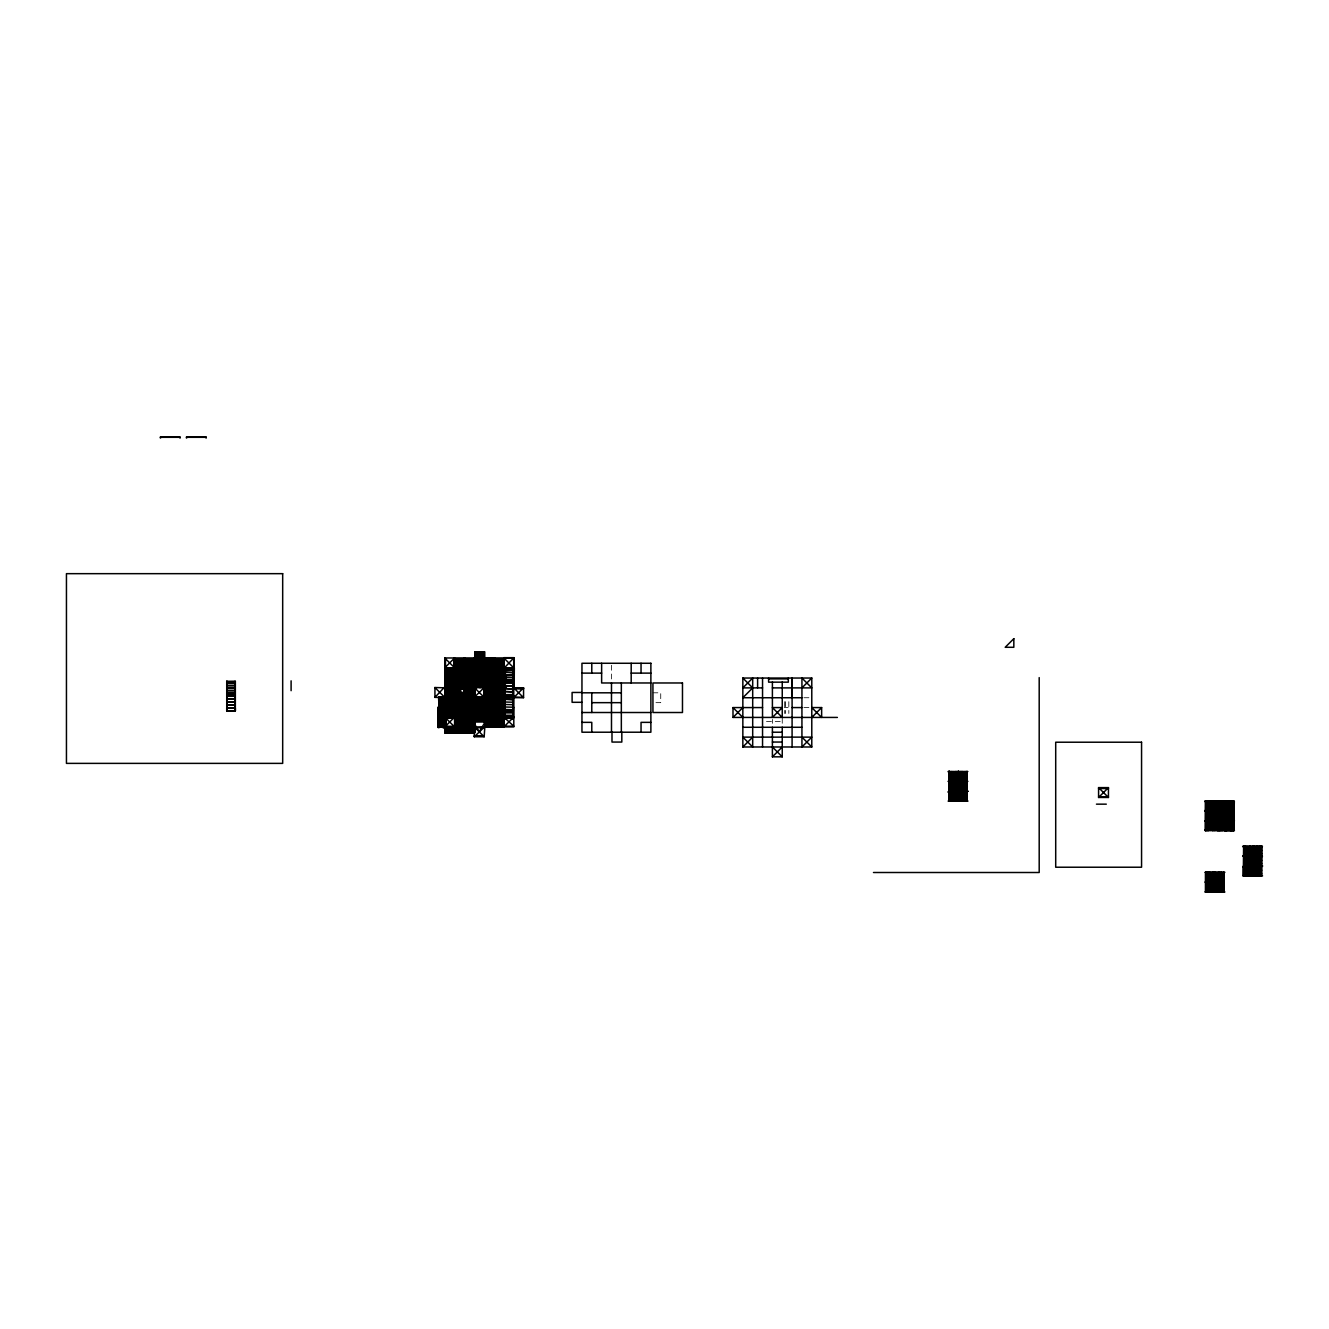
<?xml version="1.0" encoding="UTF-8"?>
<svg xmlns="http://www.w3.org/2000/svg" width="1329" height="1329" viewBox="0 0 1329 1329"><rect width="100%" height="100%" fill="white"/><g stroke="black" fill="none" stroke-linecap="round" stroke-linejoin="round"><path stroke-width="0.75" stroke-dasharray="5 3.75" d="M652.855 692.808L660.729 692.808L660.729 702.659L652.855 702.659M803.912 697.742L809.81 697.742M784.21 707.576L788.147 707.576M803.912 707.576L809.81 707.576M766.484 721.564L782.249 721.564M788.828 701.679L788.828 713.49M785.555 701.679L785.555 713.49M784.708 701.679L784.708 713.49M782.249 718.291L782.249 727.279M772.398 719.404L772.398 723.341M611.49 665.248L611.49 680.996"/><path stroke-width="1.5" d="M227.043 681.229L227.043 710.766L227.043 707.692M235.034 681.229L235.034 710.766L235.034 707.692M438.238 727.179L438.238 707.477M438.487 717.328C437.706 681.428 438.553 753.227 438.188 717.328M439.068 727.179L439.068 707.477M439.301 717.328C438.537 681.428 439.384 753.227 439.019 717.328M439.882 707.477L440.132 727.179M440.132 717.328L439.6 707.477L439.882 727.179M440.414 717.328L440.946 707.477L440.713 727.179L440.946 717.328M440.663 717.328L440.713 707.477M441.245 717.328L441.76 707.477L441.76 727.179L441.527 707.477M442.059 717.328L442.59 707.477L442.59 727.179L442.341 707.477M442.889 717.328C443.969 680.88 442.673 753.958 443.404 717.328M443.172 707.477L443.122 727.179M443.703 717.328C444.8 680.88 443.504 753.958 444.235 717.328M443.986 707.477L443.986 727.179M474.32 708.141L444.766 709.021L444.766 708.141M445.497 717.062L445.796 725.999M453.704 707.227L453.704 687.525M455.332 687.824L453.903 687.625L454.003 707.227L494.023 706.613M454.618 732.877L454.618 677.474M464.469 706.613L466.014 706.613M505.834 687.824L465.183 687.209M474.32 717.062L438.238 716.663L502.943 717.062M474.32 710.915L474.32 714.603L484.171 714.454M474.32 703.988L474.32 701.529M474.32 678.288L473.29 677.989M475.034 704.304L475.034 700.3M475.35 704.304L475.35 700.3M478.324 704.304L478.324 700.3M478.623 704.304L478.623 700.3M481.596 704.304L481.596 700.3M481.912 704.304L481.912 700.3M484.171 727.229L474.32 736.764L484.171 736.764L484.886 726.199M454.618 722.096L484.171 721.996L484.171 707.227M484.171 703.988L484.171 698.041M484.171 677.873L485.201 677.989M493.292 707.227L493.292 726.913M493.292 677.059L494.737 677.474M493.292 658.902L493.292 667.108M494.023 706.812L494.023 705.882L454.618 705.732L494.023 705.882M494.023 677.873L494.637 676.76M503.442 717.079L513.808 717.062L503.857 726.913L503.558 697.376L514.423 697.376M504.472 719.022L504.472 667.822M504.787 710.982L504.787 667.822M512.795 667.822L512.795 719.039L512.678 687.824L523.56 687.824L523.56 697.675L513.708 697.675L523.56 687.824M513.094 719.039L513.094 667.822M513.708 696.761L483.457 696.662M513.708 696.446L484.171 695.582L513.708 695.731M513.708 688.439L523.56 688.754M792.084 697.742L792.101 678.039L792.084 746.981M948.773 791.253L948.773 801.105L949.089 770.936L949.089 801.105M966.931 771.568L966.931 801.105L967.246 771.568M1224.474 801.121L1224.474 830.658L1224.374 801.121M1233.395 830.658L1233.395 801.121M1243.363 866.026L1243.363 875.861L1243.678 845.693L1243.678 875.861M1261.52 846.324L1261.52 875.861L1261.836 846.324M494.023 707.227L479.237 731.847L464.469 707.227M489.305 708.008L489.853 707.908M495.451 701.712L493.939 703.656M489.869 707.393L488.922 708.739L491.348 706.38M494.654 702.875L495.601 701.513L494.67 702.36M489.969 707.493L490.584 706.596M490.683 706.712L491.414 705.716M493.109 704.536L493.823 703.556M491.514 705.815L495.7 701.629M492.993 704.436L490.434 707.111M454.618 657.971L444.766 667.822L514.323 667.822L514.173 687.525M454.618 697.575L434.932 697.376L444.766 686.91L504.588 686.91M445.497 667.922L444.766 657.872L444.766 727.013L454.618 717.062M513.708 657.971L503.757 668.537L504.588 667.424M762.547 707.576L732.993 707.576L732.993 717.427L742.845 707.576M742.845 746.981L742.845 678.039L811.786 678.039L811.786 746.981L742.845 746.981L752.696 737.13M801.935 687.89L811.786 678.039M782.249 727.279L782.249 756.832L772.398 756.832L782.249 746.981M811.786 717.427L821.638 707.576L811.786 707.576L821.638 717.427L821.638 707.576M1098.585 797.466L1108.436 787.615L1098.585 787.615L1098.585 797.466L1108.436 797.466L1108.436 787.615M160.394 437.307L180.096 437.307M186.475 437.307L206.178 437.307M474.686 652.024L484.52 651.974M474.686 652.838L484.52 652.788M474.686 653.669L484.52 653.619M474.686 654.433L484.52 654.483M474.686 655.263L484.52 655.313M474.686 656.077L484.52 656.127M474.686 656.908L484.52 656.958M474.686 657.772L484.886 657.872L484.902 658.902M503.857 657.822L513.708 657.822M463.755 658.287L465.183 658.287M473.606 658.287L475.034 658.387M484.171 658.287L494.737 658.387M453.903 658.702L504.588 658.702M445.497 658.902L445.497 666.909M454.618 658.902L503.857 659.001M454.618 659.317L503.857 659.317M454.618 659.516L503.857 659.466M454.618 660.33L503.857 660.181M454.618 661.261L503.857 661.211M454.618 661.975L503.857 661.925M454.618 662.141L464.469 662.141M454.618 662.806L503.857 662.806M454.618 663.005L503.857 662.955M454.618 663.669L503.857 663.669M454.618 663.885L503.857 663.819M454.618 664.55L503.857 664.55M454.618 664.699L503.857 664.699M464.469 665.414L503.857 665.414M454.618 665.464L503.857 665.563M454.618 666.493L503.857 666.444M454.618 666.809L464.469 666.809M456.345 667.058L465.748 667.058M494.023 666.909L503.857 666.909M453.903 667.108L504.588 667.108M463.755 667.424L465.183 667.523M493.292 667.523L502.794 667.391M444.766 668.188L513.708 667.922M512.994 668.537L514.024 668.537M444.766 668.902L503.857 668.902M444.766 669.052L503.857 669.052M444.766 669.783L503.857 669.783M444.766 669.932L503.857 669.932M504.787 669.932L512.795 669.932M512.795 670.181L504.787 669.467M444.766 671.527L503.857 671.527M444.766 671.677L503.857 671.677M444.766 672.391L503.857 672.391M504.787 672.441L512.795 672.441M512.795 672.673L504.787 671.976M581.952 673.122L601.638 673.122M631.192 673.122L650.878 673.122M444.766 673.271L503.857 673.421M444.766 674.135L503.857 674.285M504.787 674.949L512.795 674.949M512.795 675.182L504.787 674.484M444.766 675.88L503.857 675.88M444.766 676.029L503.857 676.029M444.766 676.76L505.834 676.76M464.469 677.059L505.834 677.059M485.351 677.109L489.471 677.109M444.766 677.375L475.034 677.474M503.757 676.959L513.708 677.375M444.766 677.674L484.886 677.873M503.757 677.674L514.024 677.674M444.766 678.189L505.834 678.288M464.469 678.604L505.834 678.604M512.994 678.604L512.678 687.525L514.34 687.525L514.423 688.555M513.708 678.604L512.994 667.424M768.611 678.886L788.313 678.886M444.766 679.053L503.857 679.169M444.766 679.933L503.857 679.883M504.787 679.95L512.795 679.95M512.795 680.182L504.787 679.484M503.857 680.913L444.766 680.797L464.469 680.963M512.795 680.813L504.787 681.428M504.472 681.428L513.094 681.428M503.857 681.627L444.766 681.677L503.857 681.777M444.766 682.541L503.857 682.491L444.766 682.707M504.787 682.907L512.795 682.907M650.878 682.973L601.638 682.973L601.638 663.271M227.043 683.339L235.034 683.339M444.766 683.422L503.857 683.372M512.795 683.172L504.787 682.574M444.766 683.571L503.857 683.521M464.469 684.236L503.857 684.236M444.766 684.452L503.857 684.402M444.766 685.166L503.857 685.116M227.043 685.83L235.034 685.83M504.787 685.83L512.795 685.83M444.766 686.03L503.857 686.146M512.795 686.113L504.787 685.515M444.766 686.595L464.469 686.595M514.024 686.811L512.994 686.811L512.994 707.227M434.932 697.376L434.932 687.525L455.332 688.14M464.469 687.525L505.834 687.525M444.052 687.824L445.497 687.625M464.469 687.89L475.034 687.94M483.457 687.94L503.857 687.89M762.547 687.89L742.845 687.89L752.696 678.039L752.696 746.981L742.845 737.13L811.786 737.13L801.935 746.981L801.935 678.039L811.786 687.89L772.398 687.89M227.043 688.339L235.034 688.339M444.052 688.239L453.704 688.239M465.183 688.14L454.003 687.525M484.171 688.239L483.557 677.674M445.697 688.555L453.704 688.555M454.618 688.439L474.32 688.605M484.171 688.605L503.857 688.605M513.708 688.555L523.56 688.555M454.618 688.854L474.32 688.754M484.171 688.754L503.857 688.754M504.787 688.754L512.795 688.754M454.618 689.003L464.469 689.003M512.795 689.037L504.787 688.439M464.469 689.469L474.32 689.469M484.171 689.469L503.857 689.469M454.618 689.734L458.555 689.734M464.469 689.734L474.32 689.635M484.171 689.635L503.857 689.635M454.618 689.884L458.555 689.884M464.469 689.934L474.32 689.934M464.469 690.349L474.32 690.349M484.171 690.349L503.857 690.349M464.469 690.598L474.32 690.499M503.857 690.499L483.773 690.482L483.773 697.742L485.351 697.675L485.351 677.773L485.201 706.297M227.043 690.847L235.034 690.847M464.469 690.814L474.32 690.648M464.469 691.362L474.32 691.213M484.171 691.213L503.857 691.362M445.697 691.529L453.704 691.529M454.618 691.479L460.532 691.628M464.469 691.678L474.32 691.529M504.787 691.695L512.795 691.695M445.697 691.828L453.704 691.828M512.795 691.96L504.787 691.362M464.469 692.093L474.32 692.243M484.171 692.243L503.857 692.093M454.618 692.343L462.509 692.343M464.469 692.492L474.32 692.559M581.952 692.459L572.101 692.459L572.101 702.31L581.952 702.31M581.952 692.808L621.341 692.808M464.469 692.957L474.32 693.107M484.171 693.107L503.857 692.957M227.043 693.339L235.034 693.339M454.618 693.373L462.509 693.223M464.469 693.373L474.32 693.273L464.17 693.422M464.469 693.838L474.32 693.838M484.171 693.838L503.857 693.838M454.618 694.087L462.509 694.087M474.32 693.987L464.469 694.137L474.32 694.286M484.171 693.987L503.857 693.987M454.618 694.236L462.509 694.236M464.469 694.702L474.32 694.702M484.171 694.702L503.857 694.702M504.787 694.618L512.795 694.618M235.349 694.834L227.043 694.834M445.697 694.801L453.704 694.801M474.32 694.851L454.618 694.967L464.469 695.117M484.171 694.851L503.857 694.851M513.094 694.868L504.472 694.868L504.472 698.09L494.471 698.34M445.697 695.117L453.704 695.117M464.469 695.582L474.32 695.582L454.618 695.831M454.618 695.981L474.32 696.031M227.043 696.296L235.034 696.296M444.052 696.662L445.497 696.662M475.034 696.662L454.003 697.376M444.766 696.961L444.8 706.862M454.618 696.761L475.034 696.961M483.457 696.961L514.423 697.675M464.469 697.061L494.023 697.276M512.994 697.061L522.845 697.376M464.469 697.376L502.943 697.376L502.943 726.913M438.819 697.675L446.062 697.675M473.141 697.675L474.32 697.675M475.267 697.742L474.935 689.485M493.292 697.675L494.322 697.675M801.935 697.742L742.845 697.742L752.696 687.89L742.845 678.039M445.697 698.09L453.704 698.09M454.618 698.041L494.023 697.991M454.618 698.29L474.32 698.29M445.697 698.406L453.704 698.406M494.322 698.406L503.558 698.406M454.618 698.904L494.023 698.755M503.857 698.805L503.757 697.376L503.857 726.913L503.741 717.062L513.808 726.199L503.857 726.199M227.043 699.22L235.034 699.22M504.787 699.486L512.795 699.486M454.618 699.635L494.023 699.635M512.795 699.718L504.787 699.021M454.618 699.785L494.023 699.785M454.618 700.499L494.023 700.499M454.618 700.649L494.023 700.649M445.697 701.38L453.704 701.38M494.322 701.38L503.558 701.679L494.322 701.679M445.697 701.679L453.704 701.679M227.043 702.161L235.034 702.161M454.618 702.244L494.023 702.244M504.787 701.994L512.795 702.227M454.618 702.393L494.023 702.393M591.787 702.659L621.341 702.659M454.618 703.058L474.32 703.058M454.618 703.274L494.023 703.274M494.471 703.274L494.787 683.571M454.618 704.137L494.023 703.988M445.697 704.652L453.704 704.652M494.322 704.652L503.558 704.652L494.322 704.968M504.787 704.486L512.795 704.719M445.697 704.968L453.704 704.968M454.618 705.018L494.023 705.018M227.043 705.084L235.034 705.084M438.819 706.197L446.062 706.197M454.618 706.297L494.023 706.297M438.819 706.496L446.062 706.496M440.995 706.862L441.527 697.011M441.809 706.862L442.108 697.011M443.155 706.862L442.873 697.011M464.469 706.912L494.471 706.912L494.471 683.571M444.766 707.227L455.332 707.011M502.943 707.227L469.486 706.912M503.558 707.227L504.472 706.496L503.558 708.241L494.322 708.241M504.787 706.995L513.708 707.227M792.084 707.576L801.935 707.576M227.043 708.025L235.034 708.025M484.171 707.942L438.238 707.842L484.171 708.091M485.085 707.942L494.023 707.942M494.322 707.942L503.857 707.942M485.085 708.241L494.023 708.241M444.766 708.855L484.171 708.806M474.32 709.686L484.171 709.686M504.787 709.487L512.795 709.736M444.766 709.885L474.32 709.885M474.32 710.4L484.171 710.4M444.766 710.766L474.32 710.6M504.472 711.081L513.094 710.982M474.32 711.281L484.171 711.281M485.085 711.231L494.023 711.231M494.322 711.214L503.558 711.214L494.322 711.53M444.766 711.63L484.171 711.43M485.085 711.53L494.023 711.53M474.32 712.145L484.171 712.145M444.766 712.344L474.32 712.344M504.787 712.444L512.795 712.444M444.766 712.51L474.32 712.51M504.787 712.726L512.795 712.726M581.952 712.51L650.878 712.51M474.32 712.859L484.171 712.859M474.32 713.739L484.171 713.739M444.766 714.088L474.32 714.088M444.766 714.254L474.32 714.254M485.085 714.504L494.023 714.504M494.322 714.504L503.558 714.504L494.322 714.819M444.766 714.969L474.32 714.969M485.085 714.819L494.023 714.819M444.766 715.118L474.32 715.118M474.32 715.318L484.171 715.484M504.787 715.384L512.795 715.384M503.857 715.633L504.588 716.447M504.787 715.65L512.795 715.65M444.766 715.999L474.32 715.999M474.32 716.348L484.171 716.198M513.094 716.447L513.808 717.793L503.857 717.793M732.993 717.427L837.386 717.427M438.238 717.677L474.32 717.677M503.857 717.677L513.708 717.677M438.238 717.992L454.618 717.793M474.32 717.793L503.558 717.793L494.322 718.092M485.085 718.092L494.023 718.092M504.787 718.308L512.795 718.308M454.618 718.457L474.32 718.457M454.618 718.607L484.171 718.657M454.618 719.321L484.171 719.371M454.618 719.487L484.171 719.537M454.618 720.202L484.171 720.252M454.618 720.351L484.171 720.401M454.618 721.066L474.32 721.066M485.085 721.082L494.023 721.082M494.322 721.066L503.558 721.066L494.322 721.381M454.618 721.232L484.171 721.115M485.085 721.381L494.023 721.381M581.952 722.361L591.787 722.361L591.787 732.213M650.878 722.361L641.043 722.361L641.043 732.213M454.618 722.81L474.32 722.959M454.618 723.69L474.32 723.84M485.085 724.355L494.023 724.355M494.322 724.355L503.558 724.355L494.322 724.654M454.618 724.554L474.32 724.554M485.085 724.654L494.023 724.654M454.618 724.704L474.32 724.704M454.618 725.435L474.619 725.484M454.618 725.584L474.32 725.617M454.618 725.999L474.32 725.999M444.152 726.298L474.619 726.199M438.238 726.514L445.497 726.514M438.238 726.813L464.103 727.412L445.132 726.88M474.686 726.88L464.834 727.412L475.034 727.229M444.766 726.913L513.808 726.913L513.708 657.672L503.857 657.672L503.857 727.229M483.457 727.229L504.173 727.229L504.173 726.199L504.173 727.378M742.845 727.279L801.935 727.279M484.171 727.528L464.834 728.242L474.686 727.711M445.132 727.993L464.103 727.993M464.834 727.993L474.686 727.943M445.132 728.774L464.103 728.774M464.834 728.774L474.686 728.824M445.132 729.638L464.103 729.638M464.834 729.638L474.686 729.588M445.132 730.418L464.103 730.468M464.834 730.468L474.686 730.418M445.132 731.282L464.103 731.282M464.834 731.282L474.686 731.232M445.132 732.113L464.103 732.046M464.834 732.113L474.686 732.046M772.398 732.213L782.249 732.213M445.132 732.877L464.103 732.877M464.834 732.877L474.686 732.927M474.32 735.834L484.171 735.834M474.32 736.15L484.171 736.15M772.398 742.047L782.249 742.047M948.773 772.282L948.059 771.568L967.861 771.568L958.309 772.282M949.089 772.282L958.01 772.282M949.089 772.581L958.01 772.581M958.309 772.581L966.931 772.581M949.089 775.571L958.01 775.571M958.309 775.571L966.931 775.571M949.089 775.87L958.01 775.87M958.309 775.87L966.931 775.87M949.089 778.844L958.01 778.844M958.309 778.844L966.931 778.844M949.089 779.159L958.01 779.159M958.309 779.159L966.931 779.159M949.089 780.787L948.059 781.402L967.861 781.402L966.931 780.671M949.089 782.133L958.01 782.133M958.309 782.133L966.931 782.133M949.089 782.432L958.01 782.432M958.309 782.432L966.931 782.432M949.089 785.422L958.01 785.422M958.309 785.422L966.931 785.422M949.089 785.721L958.01 785.721M958.309 785.721L966.931 785.721M1098.585 788.23L1108.436 788.23M1098.585 788.529L1108.436 788.529M949.089 788.695L958.01 788.695M958.309 788.695L966.931 788.695M949.089 788.994L958.01 788.994M958.309 788.994L966.931 788.994M949.089 792.283L958.01 792.283M958.309 792.283L966.931 792.283M949.089 795.257L958.01 795.257M958.309 795.257L966.931 795.257M949.089 795.573L958.01 795.573M958.309 795.573L966.931 795.573M1098.585 796.835L1108.436 796.835M949.089 798.546L958.01 798.546M958.309 798.546L966.931 798.546M949.089 798.845L958.01 798.845M958.309 798.845L966.931 798.845M949.089 800.49L948.158 801.105L967.961 801.105L966.931 800.49M1205.386 801.836L1204.672 801.121L1223.544 801.121L1223.544 830.658L1204.772 829.944L1205.486 830.658M1205.702 801.836L1214.623 801.836M1214.922 801.836L1225.089 801.836M1205.702 802.151L1214.623 802.151M1214.922 802.151L1224.159 801.836M1224.474 803.38L1233.395 803.38L1224.474 803.68M1096.458 804.161L1106.309 804.161M1205.702 805.125L1214.623 805.125M1214.922 805.125L1224.159 805.125L1214.922 805.424M1205.702 805.44L1214.623 805.44M1224.474 806.653L1233.395 806.653L1224.474 806.969M1205.702 808.397L1214.623 808.397M1214.922 808.397L1224.159 808.397L1214.922 808.713M1205.702 808.713L1214.623 808.713M1224.474 809.942L1233.395 809.942L1233.594 810.972M1205.386 810.258L1204.672 810.972L1223.544 810.972M1224.374 810.258L1234.325 810.972L1224.258 810.972M1205.702 811.687L1214.623 811.687M1214.922 811.687L1224.159 811.687L1214.922 812.002M1205.702 812.002L1214.623 812.002M1224.474 813.232L1233.395 813.232L1224.474 813.531M1205.702 814.976L1214.623 814.976M1214.922 814.976L1224.159 814.976L1214.922 815.275M1205.702 815.275L1214.623 815.275M1224.474 816.504L1233.395 816.504L1224.474 816.803M1205.702 818.249L1214.623 818.249M1214.922 818.249L1224.159 818.249L1214.922 818.564M1205.702 818.564L1214.623 818.564M1224.474 819.794L1233.395 819.794L1224.474 820.093M1223.544 820.824L1204.772 820.824L1224.159 821.538L1214.922 821.837M1224.258 820.824L1234.425 820.824L1233.711 821.538M1205.702 821.837L1214.623 821.837M1224.474 823.066L1233.395 823.066L1224.474 823.382M1205.702 824.827L1214.623 824.827M1214.922 824.811L1224.159 824.811L1214.922 825.126M1205.702 825.126L1214.623 825.126M1224.474 826.356L1233.395 826.356L1224.474 826.655M1205.702 828.1L1214.623 828.1M1214.922 828.1L1224.159 828.1L1214.922 828.416M1205.702 828.416L1214.623 828.416M1224.474 829.645L1233.395 829.645L1224.474 829.944M1233.711 829.944L1234.425 830.658L1224.159 830.658L1224.159 801.121L1234.325 801.121L1233.711 830.658L1233.91 801.121M1243.363 847.038L1242.648 846.324L1262.45 846.324L1252.915 847.038M1243.678 847.038L1252.599 847.038M1243.678 847.354L1252.599 847.354M1252.915 847.354L1261.52 847.354M1243.678 850.327L1252.599 850.327M1252.915 850.327L1261.52 850.327M1243.678 850.643L1252.599 850.643M1252.915 850.643L1261.52 850.643M1243.678 853.6L1252.599 853.6M1252.915 853.6L1261.52 853.6M1243.678 853.916L1252.599 853.916M1252.915 853.916L1261.52 853.916M1243.678 855.544L1242.648 856.175L1262.45 856.175L1261.52 855.544M1243.678 856.889L1252.599 856.889M1252.915 856.889L1261.52 856.889M1243.678 857.188L1252.599 857.188M1252.915 857.188L1261.52 857.188M1243.678 860.179L1252.599 860.179M1252.915 860.179L1261.52 860.179M1243.678 860.478L1252.599 860.478M1252.915 860.478L1261.52 860.478M1243.678 863.451L1252.599 863.451M1252.915 863.451L1261.52 863.451M1243.678 863.767L1252.599 863.767M1252.915 863.767L1261.52 863.767M1243.678 867.04L1252.599 867.04M1252.915 867.04L1261.52 867.04M1243.678 870.03L1252.599 870.03M1252.915 870.03L1261.52 870.03M1243.678 870.329L1252.599 870.329M1252.915 870.329L1261.52 870.329M873.469 872.505L1039.195 872.505L1039.195 677.607M1214.889 873.02L1205.038 872.306L1224.84 872.306L1224.109 873.02M1215.188 873.02L1223.81 873.02M1205.951 873.336L1214.889 873.336M1215.188 873.336L1223.81 873.336M1243.678 873.303L1252.599 873.303M1252.915 873.303L1261.52 873.303M1243.678 873.618L1252.599 873.618M1252.915 873.618L1261.52 873.618M1243.678 875.246L1242.748 875.861L1262.55 875.861L1261.52 875.246M1251.984 875.146L1252.915 875.246M1205.951 876.309L1214.889 876.309M1215.188 876.309L1223.81 876.309M1205.951 876.625L1214.889 876.625M1215.188 876.625L1223.81 876.625M1205.951 879.582L1214.889 879.582M1215.188 879.582L1223.81 879.582M1205.951 879.898L1214.889 879.898M1215.188 879.898L1223.81 879.898M1205.752 881.443L1205.038 882.157L1223.81 882.157M1205.951 882.871L1214.889 882.871M1215.188 882.871L1223.81 882.871M1205.951 883.187L1214.889 883.187M1215.188 883.187L1223.81 883.187M1205.951 886.161L1214.889 886.161M1215.188 886.161L1223.81 886.161M1205.951 886.46L1214.889 886.46M1215.188 886.46L1223.81 886.46M1205.951 889.433L1214.889 889.433M1215.188 889.433L1223.81 889.433M1205.951 889.749L1214.889 889.749M1215.188 889.749L1223.81 889.749M1205.752 891.277L1205.038 892.008L1224.84 892.008L1224.109 891.277M464.17 703.207L462.957 702.891M470.865 708.158L464.868 704.237M470.449 707.942L467.941 706.38M465.034 703.739L464.087 703.323L464.004 683.571M464.934 703.855L466.014 704.37M465.931 704.503L470.449 707.776M466.977 705.217L469.818 707.277M465.848 704.935L466.894 705.666M464.785 704.353L463.422 703.107M463.954 703.739L463.04 702.759M1098.585 787.615L1108.436 797.466M801.935 737.13L811.786 746.981M732.993 707.576L742.845 717.427M772.398 746.981L782.249 756.832M503.857 657.971L513.708 667.822M513.708 687.824L523.56 697.675M454.618 667.822L444.766 657.971L514.024 657.971L513.808 687.625M455.847 688.14L464.469 696.761M434.932 687.525L444.766 697.376M474.32 726.913L484.171 736.764M444.766 717.062L454.618 726.913M503.591 717.079L503.558 726.913M1260.806 846.324L1260.806 875.861M1260.656 846.324L1260.656 875.861M1259.776 846.324L1259.942 875.861M1258.912 846.324L1258.912 875.861M1258.031 846.324L1258.031 875.861M1257.317 846.324L1257.317 875.861M1257.168 846.324L1257.168 875.861M1256.453 846.324L1256.453 875.861M1256.287 846.324L1256.287 875.861M1254.709 846.324L1254.709 875.861M1254.543 846.324L1254.543 875.861M1253.679 846.324L1253.828 875.861M1252.915 875.861L1252.915 845.693L1252.599 875.861M1252.084 846.324L1251.984 875.861M1250.34 846.324L1250.34 875.861M1250.19 846.324L1250.19 875.861M1249.476 846.324L1249.476 875.861M1249.31 846.324L1249.31 875.861M1248.446 846.324L1248.595 875.861M1247.566 846.324L1247.732 875.861M1246.851 846.324L1246.702 875.861M1245.987 846.324L1245.987 875.861M1245.821 846.324L1245.821 875.861M1245.107 846.324L1245.107 875.861M1244.957 846.324L1244.957 875.861M1244.243 846.324L1244.243 875.861M1244.077 846.324L1244.077 875.861M1232.83 801.121L1232.83 830.658M1231.235 801.121L1231.235 830.658M1231.086 801.121L1231.086 830.658M1230.372 801.121L1230.372 830.658M1230.222 801.121L1230.222 830.658M1229.491 801.121L1229.491 830.658M1228.627 801.121L1228.478 830.658M1227.747 801.121L1227.747 830.658M1226.883 801.121L1226.883 830.658M1226.733 801.121L1226.733 830.658M1226.002 801.121L1226.002 830.658M1225.853 801.121L1225.853 830.658M1225.089 801.121L1225.139 830.658M1224.989 801.121L1224.989 830.658M1224.109 872.306L1224.109 892.008M1223.81 872.306L1223.81 892.008M1223.095 872.306L1223.095 892.008M1222.83 801.121L1222.68 830.658M1222.065 872.306L1222.065 892.008M1221.949 801.121L1221.8 830.658M1221.351 872.306L1221.351 892.008M1221.085 801.121L1221.085 830.658M1221.185 872.306L1221.185 892.008M1220.205 801.121L1220.205 830.658M1220.055 801.121L1220.055 830.658M1219.607 872.306L1219.607 892.008M1219.341 801.121L1219.341 830.658M1219.441 872.306L1219.441 892.008M1219.191 801.121L1219.191 830.658M1218.726 872.306L1218.726 892.008M1218.46 801.121L1218.46 830.658M1218.577 872.306L1218.577 892.008M1218.311 801.121L1218.311 830.658M1217.597 801.121L1217.597 830.658M1217.696 872.306L1217.862 892.008M1217.447 801.121L1217.447 830.658M1216.832 872.306L1216.982 892.008M1216.733 801.121L1216.733 830.658M1215.952 872.306L1216.118 892.008M1215.703 801.121L1215.852 830.658M1215.188 872.306L1215.238 892.008M1214.922 801.121L1214.988 830.658M1214.889 872.306L1214.889 892.008M1214.623 801.121L1214.723 830.658M1214.374 872.306L1214.473 892.008M1214.208 801.121L1214.008 830.658L1213.958 801.121M1214.208 872.306L1214.158 892.008M1213.493 872.306L1213.493 892.008M1213.244 801.121L1213.244 830.658M1213.344 872.306L1213.344 892.008M1213.078 801.121L1213.078 830.658M1212.629 872.306L1212.629 892.008M1212.463 872.306L1212.463 892.008M1211.599 872.306L1211.599 892.008M1211.334 801.121L1211.334 830.658M1210.719 872.306L1210.885 892.008M1210.47 801.121L1210.47 830.658M1210.005 872.306L1210.005 892.008M1209.755 801.121L1209.755 830.658M1209.141 872.306L1209.141 892.008M1208.875 801.121L1208.875 830.658M1208.975 872.306L1208.975 892.008M1208.726 801.121L1208.726 830.658M1208.26 872.306L1208.26 892.008M1208.111 872.306L1208.111 892.008M1207.131 801.121L1207.131 830.658M1206.981 801.121L1206.981 830.658M1206.267 801.121L1206.267 830.658M1206.516 872.306L1206.367 892.008M1206.101 801.121L1206.101 830.658M1206.051 872.306L1206.051 892.008M1205.702 801.121L1205.702 830.658M1205.752 872.306L1205.752 892.008M1205.436 872.306L1205.436 892.008M1205.386 801.121L1205.187 830.658M966.216 771.568L966.216 801.105M966.067 771.568L966.067 801.105M965.186 771.568L965.186 801.105M964.472 771.568L964.472 801.105M963.442 771.568L963.442 801.105M962.728 771.568L962.728 801.105M962.578 771.568L962.578 801.105M961.847 771.568L961.847 801.105M961.698 771.568L961.698 801.105M960.983 771.568L960.983 801.105M960.834 771.568L960.834 801.105M960.103 771.568L960.103 801.105M959.953 771.568L959.953 801.105M959.239 771.568L959.239 801.105M958.309 801.105L958.309 770.936L958.01 801.105M957.395 801.105L957.295 772.282M956.631 771.568L956.631 801.105M956.465 771.568L956.465 801.105M955.75 771.568L955.75 801.105M955.601 771.568L955.601 801.105M953.857 771.568L953.857 801.105M952.976 771.568L953.142 801.105M952.262 771.568L952.262 801.105M951.398 771.568L951.398 801.105M951.232 771.568L951.232 801.105M949.654 771.568L949.654 801.105M949.487 771.568L949.487 801.105M788.313 678.039L788.313 682.159L768.611 682.159L768.611 678.039M782.249 681.976L782.249 717.427L772.398 707.576L782.249 707.576L772.398 717.427L772.398 681.976M772.398 727.279L772.398 756.832M762.547 678.039L762.547 746.981M757.613 678.039L757.613 687.89M641.043 663.271L641.043 673.122M631.192 663.271L631.192 682.973M621.822 732.213L621.822 742.064L611.988 742.064L611.988 732.213M621.341 682.973L621.341 732.213M611.49 682.973L611.49 732.213M591.787 663.271L591.787 673.122M591.787 692.808L591.787 712.51M513.409 696.662L513.31 707.227M513.409 717.793L513.409 707.526L512.994 717.793M512.678 668.138L512.795 677.674M504.787 694.303L504.787 697.376M504.787 718.956L504.787 710.351L504.588 717.793M504.472 676.959L504.588 678.288M504.173 696.662L504.173 717.793M503.143 658.902L503.143 666.909M503.143 668.138L503.143 676.76M503.143 678.604L503.143 687.525M503.143 687.824L503.143 696.446M502.844 658.902L502.844 666.909M502.844 668.138L502.844 676.76M502.844 678.604L502.844 687.525M502.844 687.824L502.844 696.446M502.229 697.376L502.428 726.913M502.063 697.376L502.063 726.913M500.319 697.376L500.319 726.913M499.854 658.902L499.87 666.909M499.854 668.138L499.854 676.76M499.854 678.604L499.854 687.525M499.854 687.824L499.854 696.446M499.554 658.902L499.554 666.909M499.554 668.138L499.554 676.76M499.554 678.604L499.554 687.525M499.554 687.824L499.554 696.446M499.455 697.376L499.604 726.913M498.74 697.376L498.74 726.913M497.86 697.376L497.86 726.913M497.711 697.376L497.711 726.913M496.581 658.902L496.581 666.909M496.581 668.138L496.581 676.76M496.581 678.604L496.581 687.525M496.581 687.824L496.581 696.446M496.265 658.902L496.265 666.909M496.265 668.138L496.265 676.76M496.265 678.604L496.265 687.525M496.265 687.824L496.265 696.446M496.116 697.376L496.116 726.913M495.966 697.376L495.966 726.913M495.252 697.376L495.252 726.913M495.086 697.376L495.086 726.913M494.737 657.971L494.637 658.902M494.371 697.376L494.371 726.913M494.023 726.913L494.023 657.872L493.292 662.473M493.856 727.229L493.707 726.199M493.292 668.138L493.292 687.525M493.292 687.824L493.292 698.09M492.993 658.902L492.993 667.822M492.993 668.138L492.993 676.76M492.993 678.604L492.993 687.525M492.993 687.824L492.993 697.061M492.627 707.227L492.478 726.913M491.763 697.376L491.763 706.297M491.763 707.227L491.763 726.913M491.448 697.376L491.448 706.297M491.597 707.227L491.597 726.913M490.933 706.912L490.883 726.913M490.733 707.227L490.733 726.913M490.002 658.902L490.002 667.822M490.002 668.138L490.002 676.76M490.002 678.604L490.002 687.525M490.019 687.824L490.019 697.061M490.218 706.912L490.019 726.913M489.703 658.902L489.703 667.822M489.703 668.138L489.703 676.76M489.703 678.604L489.703 687.525M489.703 687.824L489.703 697.061M489.903 706.912L489.853 726.913M489.471 688.937L489.471 696.811M489.188 706.912L489.138 726.913M488.989 726.913L488.856 706.613M488.474 697.376L488.474 706.297M488.175 697.376L488.175 706.297M488.142 706.613L488.275 726.913M487.245 707.227L487.394 726.913M486.73 658.902L486.73 667.822M486.73 668.138L486.73 676.76M486.73 678.604L486.73 687.525M486.73 687.824L486.73 697.061M486.431 658.902L486.431 667.822M486.431 668.138L486.431 676.76M486.431 678.604L486.431 687.525M486.431 687.824L486.431 697.061M486.53 707.227L486.53 726.913M486.198 688.937L486.198 696.811M485.7 706.613L485.6 726.913L485.5 707.227M485.085 706.912L485.085 726.913M484.786 676.76L484.886 678.288M484.886 688.954L484.886 726.913M484.52 658.005L474.686 658.005M484.57 726.199L484.47 727.229M484.171 652.024L484.171 721.996M484.088 690.482L484.072 698.09M483.856 652.024L483.856 659.267M483.856 707.227L483.856 721.996M483.457 658.902L483.457 667.822M483.457 668.138L483.457 676.76M483.457 706.613L483.557 707.942M483.141 658.902L483.141 667.822M483.141 668.138L483.141 676.76M483.141 678.604L483.141 687.525M481.912 697.376L481.912 706.297M481.596 697.376L481.596 706.297M480.168 658.902L480.168 667.822M480.168 668.138L480.168 676.76M480.168 678.604L480.168 687.525M479.852 658.902L479.852 667.822M479.852 668.138L479.852 676.76M479.852 678.604L479.852 687.525M478.639 697.376L478.639 706.297M478.324 697.376L478.324 706.297M476.878 658.902L476.878 667.822M476.878 668.138L476.878 676.76M476.878 678.604L476.878 687.525M476.579 658.902L476.579 667.822M476.579 668.138L476.579 676.76M476.579 678.604L476.579 687.525M475.35 652.024L475.35 659.267M475.35 697.376L475.35 706.297M475.034 652.024L475.034 659.267M475.034 677.059L475.034 678.388M475.034 689.485L475.034 706.297M474.935 707.227L474.785 726.913M474.586 695.947L474.735 697.376M474.619 707.227L474.686 727.412M474.32 736.764L474.32 657.872L473.606 698.09M474.004 725.617L474.004 732.877M473.689 708.141L473.606 706.613M473.606 700.3L473.606 704.304M473.29 658.902L473.29 667.822M473.29 668.138L473.29 676.76M473.29 677.773L473.29 697.675M473.29 700.3L473.29 704.304M472.061 697.376L472.061 706.297M472.061 708.141L472.061 716.763M472.061 717.062L472.061 725.999M471.762 697.376L471.762 706.297M471.762 708.141L471.762 716.763M471.762 717.062L471.762 725.999M470.316 658.902L470.316 667.822M470.316 668.138L470.316 676.76M470.316 678.604L470.316 687.525M470.316 687.824L470.316 697.061M470.316 700.3L470.316 704.304M470.001 658.902L470.001 667.822M470.001 668.138L470.001 676.76M470.001 678.604L470.001 687.525M470.017 687.824L470.017 697.061M470.017 700.3L470.017 704.304M468.788 697.376L468.788 706.297M468.788 708.141L468.788 716.763M468.788 717.062L468.788 725.999M468.472 697.376L468.472 706.297M468.472 708.141L468.472 716.763M468.472 717.062L468.472 725.999M467.027 658.902L467.027 667.822M467.027 668.138L467.027 676.76M467.027 678.604L467.027 687.525M467.027 687.824L467.027 697.061M467.027 700.3L467.027 704.304M466.728 658.902L466.728 667.822M466.728 668.138L466.728 676.76M466.728 678.604L466.728 687.525M466.728 687.824L466.728 697.061M466.728 700.3L466.728 704.304M465.499 697.376L465.499 706.297M465.499 708.141L465.499 716.763M465.499 717.062L465.499 732.877M465.1 658.902L465.183 657.872L463.755 658.586M465.1 676.76L465.183 678.388M465.183 696.446L465.183 706.297M465.183 706.613L465.183 732.877M464.469 657.872L464.469 726.913M463.755 658.902L463.755 667.822M463.755 668.138L463.755 677.375M463.854 683.571L463.755 706.297M463.755 725.617L463.755 732.877M463.439 658.902L463.439 667.822M463.439 668.138L463.439 677.375M463.439 698.29L463.439 706.297M463.439 725.617L463.439 732.877M462.21 658.902L462.21 666.909M462.21 677.674L462.21 686.595M462.21 708.141L462.21 716.763M462.21 717.062L462.21 725.999M461.911 658.902L461.861 667.241M461.911 677.674L461.911 686.595M461.911 708.141L461.911 716.763M461.911 717.062L461.911 725.999M460.465 658.902L460.465 667.822M460.465 668.138L460.465 677.375M460.465 690.449L460.465 696.446M460.465 698.29L460.465 706.297M460.15 658.902L460.15 667.822M460.166 668.138L460.166 677.375M460.166 690.449L460.166 696.446M460.166 698.29L460.166 706.297M458.937 658.902L458.937 666.909M458.937 677.674L458.937 686.595M458.937 708.141L458.937 716.763M458.937 717.062L458.937 725.999M458.621 658.902L458.621 666.909M458.621 677.674L458.621 686.595M458.621 708.141L458.621 716.763M458.621 717.062L458.621 725.999M457.193 658.902L457.193 667.822M457.193 668.138L457.193 677.375M457.193 688.439L457.193 696.446M457.193 698.29L457.193 706.297M456.877 658.902L456.877 667.822M456.877 668.138L456.877 677.375M456.877 688.439L456.877 696.446M456.877 698.29L456.877 706.297M455.648 658.902L455.648 666.909L455.332 658.902M455.648 677.674L455.648 686.595M455.648 708.141L455.648 716.763M455.648 717.062L455.648 725.999M455.332 677.674L455.332 686.595M455.332 696.761L455.332 697.991M455.332 708.141L455.332 716.763M455.332 717.062L455.332 725.999M454.933 725.617L454.983 733.159M454.618 676.76L453.903 657.872L453.903 677.375M454.319 725.617L454.269 733.159M454.003 707.842L453.903 686.91M453.604 668.138L453.604 677.375M453.239 687.525L453.239 707.227M453.089 687.525L453.089 707.227M452.358 677.674L452.358 686.595M452.358 708.141L452.358 716.763M452.059 677.674L452.059 686.595M452.059 708.141L452.059 716.763M451.495 687.525L451.495 707.227M451.345 687.525L451.345 707.227M450.614 668.138L450.614 677.375M450.465 687.525L450.465 707.227M450.315 668.138L450.315 677.375M449.601 687.525L449.75 707.227M449.086 677.674L449.086 686.595M449.086 708.141L449.086 716.763M448.787 677.674L448.787 686.595M448.87 687.525L448.87 707.227M448.787 708.141L448.787 716.763M447.341 668.138L447.341 677.375M447.125 687.525L447.125 707.227M447.026 668.138L447.026 677.375M446.976 687.525L446.976 707.227M446.262 687.525L446.262 707.227M446.112 687.525L446.112 707.227M445.796 677.674L445.796 686.595M445.796 687.525L445.796 707.227M445.796 708.141L445.796 716.763M445.796 717.062L445.796 732.877M445.497 677.674L445.497 686.595M445.497 686.91L445.497 732.877M445.182 687.525L445.381 707.227M444.517 697.011L444.517 706.862M443.155 697.011L442.922 706.862M442.291 717.328L442.291 727.179M441.809 697.011L442.059 706.862M441.278 697.011L441.278 706.862L440.995 697.011M441.477 717.328L441.477 727.179M440.696 697.011L440.464 706.862M439.882 697.011L439.882 706.862L439.351 697.011M439.633 697.011L439.583 706.862M439.052 697.011L439.052 706.862L438.52 697.011M438.769 697.011L438.819 706.862M291.101 680.83L291.101 690.681M235.034 682.873L227.043 682.873M235.034 685.365L227.043 685.365M235.034 687.874L227.043 687.874M235.034 690.382L227.043 690.382M235.034 692.874L227.043 692.874M235.034 695.964L227.043 695.964M235.034 698.904L227.043 698.904M235.034 701.828L227.043 701.828M235.034 704.769L227.043 704.769M205.463 437.307L206.178 438.022L206.178 436.992L186.475 436.992L186.475 438.022L187.206 437.307M179.365 437.307L180.096 438.022L180.096 436.992L160.394 436.992L160.394 438.022L161.108 437.307M226.727 681.229L226.727 710.849L235.349 710.849L235.349 708.257L226.727 708.257L226.727 710.832L235.349 710.766L235.349 681.229L226.727 681.328M474.32 687.525L474.287 697.376L484.171 687.525L484.171 697.376L474.32 687.525M1013.828 638.668L1005.206 647.289L1013.828 647.289L1013.828 638.668M282.678 573.663L66.45 573.663L66.45 763.378L282.678 763.378L282.678 573.663M484.52 651.725L474.686 652.257L484.52 651.725M484.52 652.556L474.686 653.087L484.52 652.556M484.52 653.37L474.686 653.901L484.52 653.37M484.52 654.2L474.686 654.732L484.52 654.2M484.52 655.014L474.686 655.546L484.52 655.014M484.52 655.845L474.686 656.36L484.52 655.845M484.52 656.659L474.686 657.191L484.52 656.659M650.878 663.271L581.952 663.271L581.952 732.213L650.878 732.213L650.878 663.271M503.857 670.647L444.766 670.647L503.857 670.796M503.857 675.016L444.766 675.016L503.857 675.165M682.475 682.973L652.938 682.973L652.938 712.51L682.475 712.51L682.475 682.973M460.532 690.598L454.618 690.598L460.532 690.748M494.023 701.38L454.618 701.38L494.023 701.529M443.986 706.862L443.703 697.011L443.986 706.862M474.32 713.224L444.766 713.224L474.32 713.374M464.103 727.711L445.132 728.242L464.103 727.711M464.103 728.525L445.132 729.056L464.103 728.525M474.686 728.525L464.834 729.056L474.686 728.525M464.103 729.355L445.132 729.887L464.103 729.355M474.686 729.355L464.834 729.887L474.686 729.355M464.103 730.169L445.132 730.701L464.103 730.169M474.686 730.169L464.834 730.701L474.686 730.169M464.103 731L445.132 731.515L464.103 731M474.686 731L464.834 731.515L474.686 731M464.103 731.814L445.132 732.345L464.103 731.814M474.686 731.814L464.834 732.345L474.686 731.814M464.103 732.644L445.132 733.159L464.103 732.644M474.686 732.644L464.834 733.159L474.686 732.644M1141.561 742.213L1055.708 742.213L1055.708 867.222L1141.561 867.222L1141.561 742.213M967.961 791.253L948.158 791.984L967.961 791.253M1262.55 866.026L1242.748 866.741L1262.55 866.026M1255.573 875.861L1255.573 846.324L1255.423 875.861M1251.22 875.861L1251.22 846.324L1251.054 875.861M1232.116 830.658L1232.116 801.121L1231.966 830.658M1220.471 892.008L1220.471 872.306L1220.321 892.008M1212.364 830.658L1212.364 801.121L1212.214 830.658M1208.011 830.658L1208.011 801.121L1207.845 830.658M1207.396 892.008L1207.396 872.306L1207.23 892.008M954.886 801.105L954.886 771.568L954.72 801.105M950.517 801.105L950.517 771.568L950.368 801.105M501.349 726.913L501.349 697.376L501.199 726.913M496.996 726.913L496.996 697.376L496.83 726.913M452.358 707.227L452.358 687.525L452.209 707.227M448.006 707.227L448.006 687.525L447.856 707.227"/></g></svg>
